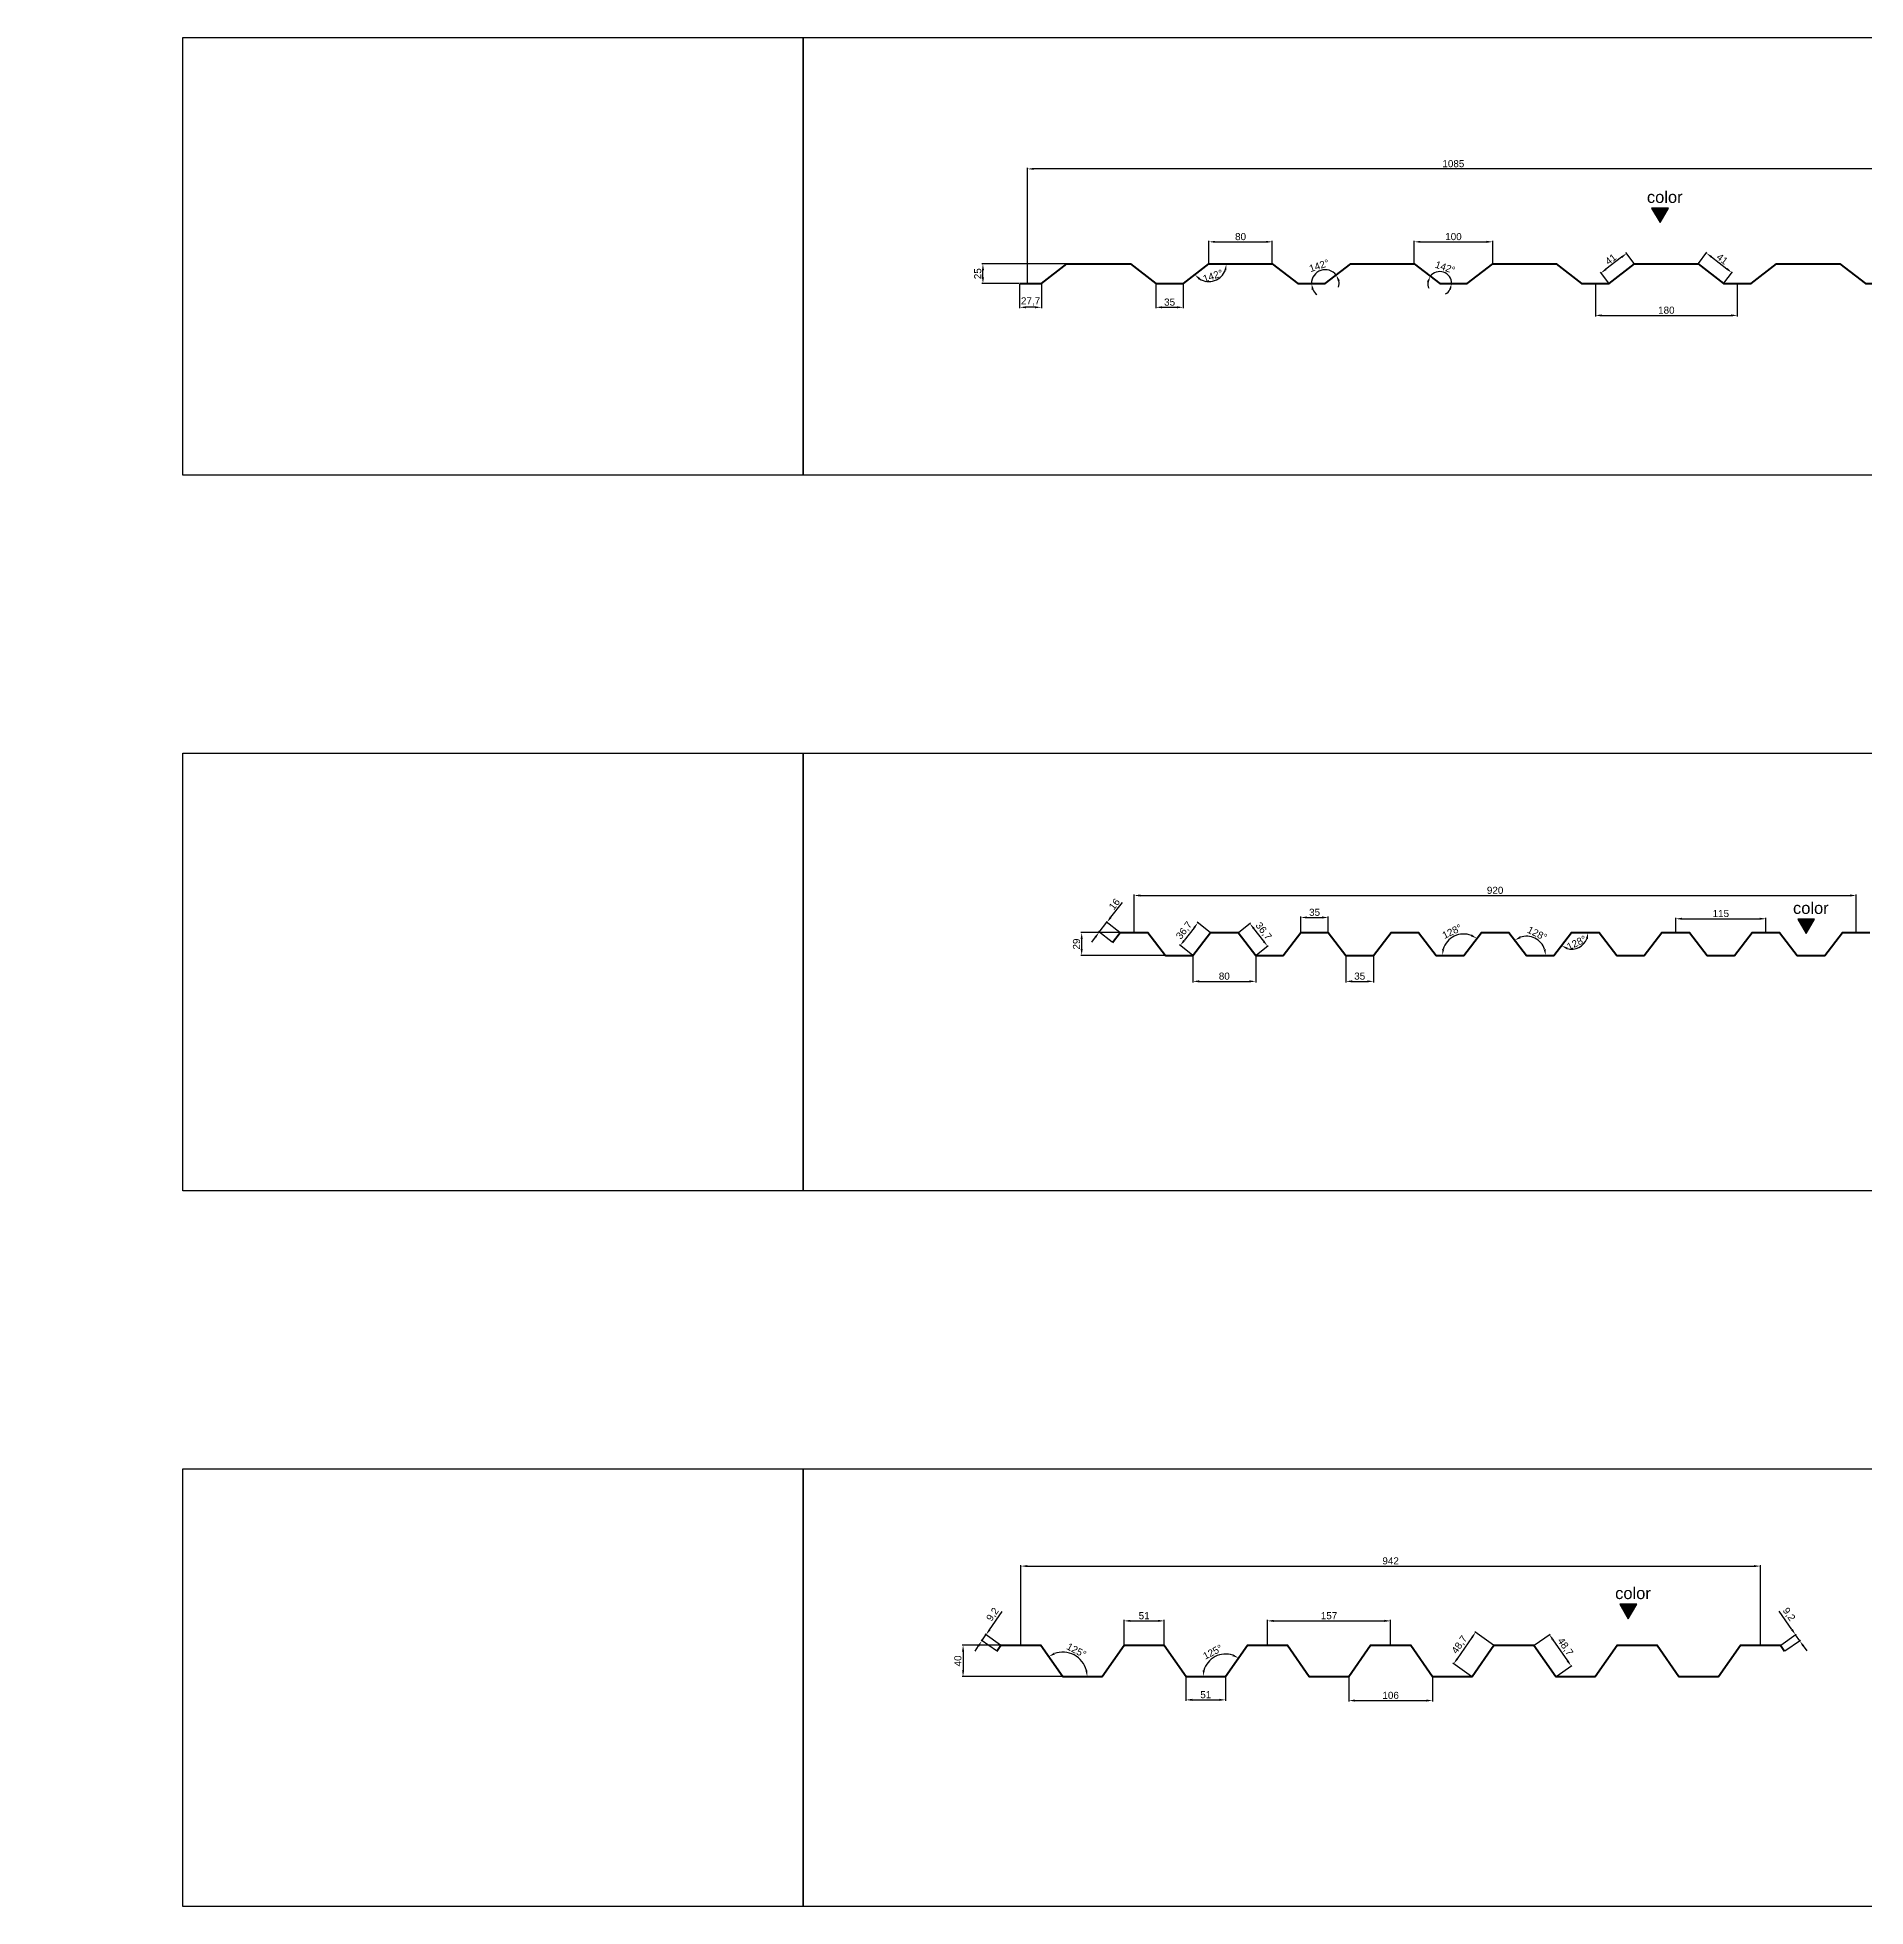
# Model space of a CAD drawing. Header units: millimetres. Extents: x 4334 to 41995838936, y 18500 to 30334.
# Drawn here: x 7944 to 10273, y 26107 to 28488 of the extents above; entities that cross this region are included whole.
import ezdxf

# ---------------------------------------------------------------- set-up
doc = ezdxf.new("R2010")
doc.units = ezdxf.units.MM
doc.layers.add('ANOTACIONES', color=7, linetype='Continuous', plot=False)
doc.layers.add('COTAS1', color=7, linetype='Continuous', lineweight=0)
doc.layers.add('FIBRA NEUTRA', color=1, linetype='Continuous', lineweight=40)
doc.layers.add('Default', color=7, linetype='Continuous')
doc.layers.add('RECUADROS', color=253, linetype='Continuous')
doc.styles.get("Standard").update_dxf_attribs({"font": 'arial.ttf'})
doc.dimstyles.new('ISO-25', dxfattribs={"dimtxt": 9, "dimasz": 8, "dimexe": 1.25, "dimexo": 0.625, "dimgap": 2, "dimtad": 1, "dimdec": 1, "dimtxsty": 'Standard', "dimcen": 2.5, "dimadec": 0, "dimazin": 0, "dimtfac": 1, "dimtdec": 1, "dimtmove": 0, "dimatfit": 3, "dimfxl": 1, "dimarcsym": 0})

# ---------------------------------------------------------------- blocks, each defined once
blk = doc.blocks.new('*D52')
at = {"layer": 'COTAS1', "color": 0, "lineweight": -2, "transparency": 16777216}
for p, q in [((9341.3, 27348.3), (9341.3, 27396.3)), ((9349.3, 27395), (10253.3, 27395)), ((10261.3, 27348.3), (10261.3, 27396.3))]:
    blk.add_line(p, q, dxfattribs=at)
at = {"layer": 'COTAS1', "color": 0, "transparency": 16777216}
for points in [[(9349.3, 27396.4), (9349.3, 27393.7), (9341.3, 27395)], [(10253.3, 27396.4), (10253.3, 27393.7), (10261.3, 27395)]]:
    blk.add_solid(points, dxfattribs=at)
at = {"layer": 'Defpoints', "color": 0, "transparency": 16777216}
for p in [(10261.3, 27395), (9341.3, 27347.7), (10261.3, 27347.7)]:
    blk.add_point(p, dxfattribs=at)
at = {"layer": 'COTAS1', "color": 0, "transparency": 16777216, "insert": (9801.3, 27401.6), "char_height": 9, "attachment_point": 5}
blk.add_mtext('920', dxfattribs=at)
blk = doc.blocks.new('*D53')
at = {"layer": 'COTAS1', "color": 0, "lineweight": -2, "transparency": 16777216}
for p, q in [((9553.8, 27348.3), (9553.8, 27368.3)), ((9561.8, 27367), (9580.8, 27367)), ((9588.8, 27348.3), (9588.8, 27368.3))]:
    blk.add_line(p, q, dxfattribs=at)
at = {"layer": 'COTAS1', "color": 0, "transparency": 16777216}
for points in [[(9561.8, 27368.4), (9561.8, 27365.7), (9553.8, 27367)], [(9580.8, 27368.4), (9580.8, 27365.7), (9588.8, 27367)]]:
    blk.add_solid(points, dxfattribs=at)
at = {"layer": 'Defpoints', "color": 0, "transparency": 16777216}
for p in [(9588.8, 27367), (9553.8, 27347.7), (9588.8, 27347.7)]:
    blk.add_point(p, dxfattribs=at)
at = {"layer": 'COTAS1', "color": 0, "transparency": 16777216, "insert": (9571.3, 27373.6), "char_height": 9, "attachment_point": 5}
blk.add_mtext('35', dxfattribs=at)
blk = doc.blocks.new('*D54')
at = {"layer": 'COTAS1', "color": 0, "lineweight": -2, "transparency": 16777216}
for p, q in [((9611.3, 27318.1), (9611.3, 27284.4)), ((9646.3, 27318.1), (9646.3, 27284.4)), ((9619.3, 27285.7), (9638.3, 27285.7))]:
    blk.add_line(p, q, dxfattribs=at)
at = {"layer": 'COTAS1', "color": 0, "transparency": 16777216}
for points in [[(9619.3, 27287), (9619.3, 27284.3), (9611.3, 27285.7)], [(9638.3, 27287), (9638.3, 27284.3), (9646.3, 27285.7)]]:
    blk.add_solid(points, dxfattribs=at)
at = {"layer": 'Defpoints', "color": 0, "transparency": 16777216}
for p in [(9611.3, 27318.7), (9646.3, 27318.7), (9646.3, 27285.7)]:
    blk.add_point(p, dxfattribs=at)
at = {"layer": 'COTAS1', "color": 0, "transparency": 16777216, "insert": (9628.8, 27292.3), "char_height": 9, "attachment_point": 5}
blk.add_mtext('35', dxfattribs=at)
blk = doc.blocks.new('*D55')
at = {"layer": 'COTAS1', "color": 0, "lineweight": -2, "transparency": 16777216}
for p, q in [((9323.1, 27347.7), (9273.4, 27347.7)), ((9274.6, 27326.7), (9274.6, 27339.7)), ((9380.6, 27318.7), (9273.4, 27318.7))]:
    blk.add_line(p, q, dxfattribs=at)
at = {"layer": 'COTAS1', "color": 0, "transparency": 16777216}
for points in [[(9273.3, 27339.7), (9275.9, 27339.7), (9274.6, 27347.7)], [(9273.3, 27326.7), (9275.9, 27326.7), (9274.6, 27318.7)]]:
    blk.add_solid(points, dxfattribs=at)
at = {"layer": 'Defpoints', "color": 0, "transparency": 16777216}
for p in [(9274.6, 27347.7), (9323.8, 27347.7), (9381.3, 27318.7)]:
    blk.add_point(p, dxfattribs=at)
at = {"layer": 'COTAS1', "color": 0, "transparency": 16777216, "insert": (9268, 27333.2), "char_height": 9, "attachment_point": 5, "rotation": 90}
blk.add_mtext('29', dxfattribs=at)
blk = doc.blocks.new('*D56')
at = {"layer": 'COTAS1', "color": 0, "lineweight": -2, "transparency": 16777216}
for p, q in [((9311.7, 27367.3), (9326.4, 27386.2)), ((9296.9, 27348.3), (9306.7, 27360.9)), ((9323.3, 27348.1), (9305.8, 27361.7)), ((9292, 27342), (9287.1, 27335.6)), ((9313.5, 27335.5), (9296, 27349.1))]:
    blk.add_line(p, q, dxfattribs=at)
at = {"layer": 'COTAS1', "color": 0, "transparency": 16777216}
for points in [[(9310.6, 27368.1), (9312.7, 27366.4), (9306.7, 27360.9)], [(9291, 27342.8), (9293.1, 27341.2), (9296.9, 27348.3)]]:
    blk.add_solid(points, dxfattribs=at)
at = {"layer": 'Defpoints', "color": 0, "transparency": 16777216}
for p in [(9306.7, 27360.9), (9314, 27335.1), (9323.8, 27347.7)]:
    blk.add_point(p, dxfattribs=at)
at = {"layer": 'COTAS1', "color": 0, "transparency": 16777216, "insert": (9316.3, 27384), "char_height": 9, "attachment_point": 5, "rotation": 52.1935}
blk.add_mtext('16', dxfattribs=at)
blk = doc.blocks.new('*D58')
at = {"layer": 'COTAS1', "color": 0, "lineweight": -2, "transparency": 16777216}
blk.add_arc((9761.3, 27318.7), 27.3, 69.0468, 163.1466, dxfattribs=at)
at = {"layer": 'COTAS1', "color": 0, "transparency": 16777216}
for points in [[(9771.7, 27345.4), (9770.4, 27343.1), (9778, 27340.3)], [(9736.5, 27326.4), (9733.8, 27326.8), (9734, 27318.7)]]:
    blk.add_solid(points, dxfattribs=at)
at = {"layer": 'Defpoints', "color": 0, "transparency": 16777216}
for p in [(9759, 27345.9), (9783.8, 27347.7), (9726.3, 27318.7), (9761.3, 27318.7), (9761.3, 27318.7)]:
    blk.add_point(p, dxfattribs=at)
at = {"layer": 'COTAS1', "color": 0, "transparency": 16777216, "insert": (9746.4, 27349.2), "char_height": 9, "attachment_point": 5, "rotation": 26.0967}
blk.add_mtext('128°', dxfattribs=at)
blk = doc.blocks.new('*D59')
at = {"layer": 'COTAS1', "color": 0, "lineweight": -2, "transparency": 16777216}
blk.add_arc((9841.3, 27318.7), 24.4, 18.8834, 108.9231, dxfattribs=at)
at = {"layer": 'COTAS1', "color": 0, "transparency": 16777216}
for points in [[(9834, 27340.6), (9832.7, 27343), (9826.3, 27338)], [(9865.7, 27326.8), (9863, 27326.4), (9865.7, 27318.7)]]:
    blk.add_solid(points, dxfattribs=at)
at = {"layer": 'Defpoints', "color": 0, "transparency": 16777216}
for p in [(9818.8, 27347.7), (9859.2, 27335.2), (9841.3, 27318.7), (9841.3, 27318.7), (9876.3, 27318.7)]:
    blk.add_point(p, dxfattribs=at)
at = {"layer": 'COTAS1', "color": 0, "transparency": 16777216, "insert": (9854.9, 27346.5), "char_height": 9, "attachment_point": 5, "rotation": 333.9033}
blk.add_mtext('128°', dxfattribs=at)
blk = doc.blocks.new('*D60')
at = {"layer": 'COTAS1', "color": 0, "lineweight": -2, "transparency": 16777216}
blk.add_arc((9898.8, 27347.7), 21, 254.1993, 337.9942, dxfattribs=at)
at = {"layer": 'COTAS1', "color": 0, "transparency": 16777216}
for points in [[(9916.9, 27340.1), (9919.5, 27339.6), (9919.7, 27347.7)], [(9892.5, 27326.4), (9893.7, 27328.7), (9885.9, 27331.2)]]:
    blk.add_solid(points, dxfattribs=at)
at = {"layer": 'Defpoints', "color": 0, "transparency": 16777216}
for p in [(9898.8, 27347.7), (9898.8, 27347.7), (9933.8, 27347.7), (9876.3, 27318.7), (9900.5, 27326.8)]:
    blk.add_point(p, dxfattribs=at)
at = {"layer": 'COTAS1', "color": 0, "transparency": 16777216, "insert": (9905.1, 27334.8), "char_height": 9, "attachment_point": 5, "rotation": 26.0967}
blk.add_mtext('128°', dxfattribs=at)
blk = doc.blocks.new('*D61')
at = {"layer": 'COTAS1', "color": 0, "lineweight": -2, "transparency": 16777216}
for p, q in [((9416.3, 27318.1), (9416.3, 27284.4)), ((9496.3, 27318.1), (9496.3, 27284.4)), ((9424.3, 27285.7), (9488.3, 27285.7))]:
    blk.add_line(p, q, dxfattribs=at)
at = {"layer": 'COTAS1', "color": 0, "transparency": 16777216}
for points in [[(9424.3, 27287), (9424.3, 27284.3), (9416.3, 27285.7)], [(9488.3, 27287), (9488.3, 27284.3), (9496.3, 27285.7)]]:
    blk.add_solid(points, dxfattribs=at)
at = {"layer": 'Defpoints', "color": 0, "transparency": 16777216}
for p in [(9416.3, 27318.7), (9496.3, 27318.7), (9496.3, 27285.7)]:
    blk.add_point(p, dxfattribs=at)
at = {"layer": 'COTAS1', "color": 0, "transparency": 16777216, "insert": (9456.3, 27292.3), "char_height": 9, "attachment_point": 5}
blk.add_mtext('80', dxfattribs=at)
blk = doc.blocks.new('*D62')
at = {"layer": 'COTAS1', "color": 0, "lineweight": -2, "transparency": 16777216}
for p, q in [((10031.3, 27348.3), (10031.3, 27366.7)), ((10039.3, 27365.4), (10138.3, 27365.4)), ((10146.3, 27348.3), (10146.3, 27366.7))]:
    blk.add_line(p, q, dxfattribs=at)
at = {"layer": 'COTAS1', "color": 0, "transparency": 16777216}
for points in [[(10039.3, 27366.7), (10039.3, 27364.1), (10031.3, 27365.4)], [(10138.3, 27366.7), (10138.3, 27364.1), (10146.3, 27365.4)]]:
    blk.add_solid(points, dxfattribs=at)
at = {"layer": 'Defpoints', "color": 0, "transparency": 16777216}
for p in [(10146.3, 27365.4), (10031.3, 27347.7), (10146.3, 27347.7)]:
    blk.add_point(p, dxfattribs=at)
at = {"layer": 'COTAS1', "color": 0, "transparency": 16777216, "insert": (10088.8, 27372), "char_height": 9, "attachment_point": 5}
blk.add_mtext('115', dxfattribs=at)
blk = doc.blocks.new('*D63')
at = {"layer": 'COTAS1', "color": 0, "lineweight": -2, "transparency": 16777216}
for p, q in [((9438.3, 27348.1), (9421.6, 27361)), ((9417.7, 27353.9), (9405, 27337.6)), ((9415.8, 27319.1), (9399.1, 27332))]:
    blk.add_line(p, q, dxfattribs=at)
at = {"layer": 'COTAS1', "color": 0, "transparency": 16777216}
for points in [[(9416.7, 27354.7), (9418.8, 27353.1), (9422.6, 27360.2)], [(9404, 27338.4), (9406.1, 27336.7), (9400.1, 27331.2)]]:
    blk.add_solid(points, dxfattribs=at)
at = {"layer": 'Defpoints', "color": 0, "transparency": 16777216}
for p in [(9438.8, 27347.7), (9400.1, 27331.2), (9416.3, 27318.7)]:
    blk.add_point(p, dxfattribs=at)
at = {"layer": 'COTAS1', "color": 0, "transparency": 16777216, "insert": (9405.5, 27350.3), "char_height": 9, "attachment_point": 5, "rotation": 52.1935}
blk.add_mtext('36,7', dxfattribs=at)
blk = doc.blocks.new('*D64')
at = {"layer": 'COTAS1', "color": 0, "lineweight": -2, "transparency": 16777216}
for p, q in [((9474.3, 27348.1), (9489.8, 27360.2)), ((9493.7, 27353.1), (9506.4, 27336.7)), ((9496.8, 27319.1), (9512.3, 27331.2))]:
    blk.add_line(p, q, dxfattribs=at)
at = {"layer": 'COTAS1', "color": 0, "transparency": 16777216}
for points in [[(9494.8, 27353.9), (9492.7, 27352.3), (9488.8, 27359.4)], [(9507.5, 27337.5), (9505.4, 27335.9), (9511.3, 27330.4)]]:
    blk.add_solid(points, dxfattribs=at)
at = {"layer": 'Defpoints', "color": 0, "transparency": 16777216}
for p in [(9473.8, 27347.7), (9496.3, 27318.7), (9511.3, 27330.4)]:
    blk.add_point(p, dxfattribs=at)
at = {"layer": 'COTAS1', "color": 0, "transparency": 16777216, "insert": (9505.9, 27349.4), "char_height": 9, "attachment_point": 5, "rotation": 307.8065}
blk.add_mtext('36,7', dxfattribs=at)
blk = doc.blocks.new('*D211')
at = {"layer": 'COTAS1', "color": 0, "lineweight": -2, "transparency": 16777216}
for p, q in [((9328.7, 26440.6), (9328.7, 26472.3)), ((9336.7, 26471), (9371.7, 26471)), ((9379.7, 26440.6), (9379.7, 26472.3))]:
    blk.add_line(p, q, dxfattribs=at)
at = {"layer": 'COTAS1', "color": 0, "transparency": 16777216}
for points in [[(9336.7, 26472.4), (9336.7, 26469.7), (9328.7, 26471)], [(9371.7, 26472.4), (9371.7, 26469.7), (9379.7, 26471)]]:
    blk.add_solid(points, dxfattribs=at)
at = {"layer": 'Defpoints', "color": 0, "transparency": 16777216}
for p in [(9379.7, 26471), (9328.7, 26440), (9379.7, 26440)]:
    blk.add_point(p, dxfattribs=at)
at = {"layer": 'COTAS1', "color": 0, "transparency": 16777216, "insert": (9354.2, 26477.6), "char_height": 9, "attachment_point": 5}
blk.add_mtext('51', dxfattribs=at)
blk = doc.blocks.new('*D212')
at = {"layer": 'COTAS1', "color": 0, "lineweight": -2, "transparency": 16777216}
for p, q in [((9407.5, 26399.4), (9407.5, 26369.2)), ((9457.9, 26399.4), (9457.9, 26369.2)), ((9415.5, 26370.4), (9449.9, 26370.4))]:
    blk.add_line(p, q, dxfattribs=at)
at = {"layer": 'COTAS1', "color": 0, "transparency": 16777216}
for points in [[(9415.5, 26371.8), (9415.5, 26369.1), (9407.5, 26370.4)], [(9449.9, 26371.8), (9449.9, 26369.1), (9457.9, 26370.4)]]:
    blk.add_solid(points, dxfattribs=at)
at = {"layer": 'Defpoints', "color": 0, "transparency": 16777216}
for p in [(9407.5, 26400), (9457.9, 26400), (9457.9, 26370.4)]:
    blk.add_point(p, dxfattribs=at)
at = {"layer": 'COTAS1', "color": 0, "transparency": 16777216, "insert": (9432.7, 26377), "char_height": 9, "attachment_point": 5}
blk.add_mtext('51', dxfattribs=at)
blk = doc.blocks.new('*D213')
at = {"layer": 'COTAS1', "color": 0, "lineweight": -2, "transparency": 16777216}
for p, q in [((9171.1, 26440), (9122.3, 26440)), ((9123.5, 26432), (9123.5, 26408)), ((9249.9, 26400), (9122.3, 26400))]:
    blk.add_line(p, q, dxfattribs=at)
at = {"layer": 'COTAS1', "color": 0, "transparency": 16777216}
for points in [[(9122.2, 26432), (9124.9, 26432), (9123.5, 26440)], [(9122.2, 26408), (9124.9, 26408), (9123.5, 26400)]]:
    blk.add_solid(points, dxfattribs=at)
at = {"layer": 'Defpoints', "color": 0, "transparency": 16777216}
for p in [(9171.7, 26440), (9123.5, 26400), (9250.5, 26400)]:
    blk.add_point(p, dxfattribs=at)
at = {"layer": 'COTAS1', "color": 0, "transparency": 16777216, "insert": (9116.9, 26420), "char_height": 9, "attachment_point": 5, "rotation": 90}
blk.add_mtext('40', dxfattribs=at)
blk = doc.blocks.new('*D214')
at = {"layer": 'COTAS1', "color": 0, "lineweight": -2, "transparency": 16777216}
for p, q in [((9197.2, 26440.6), (9197.2, 26542)), ((9205.2, 26540.8), (10131.2, 26540.8)), ((10139.2, 26440.6), (10139.2, 26542))]:
    blk.add_line(p, q, dxfattribs=at)
at = {"layer": 'COTAS1', "color": 0, "transparency": 16777216}
for points in [[(9205.2, 26542.1), (9205.2, 26539.5), (9197.2, 26540.8)], [(10131.2, 26542.1), (10131.2, 26539.5), (10139.2, 26540.8)]]:
    blk.add_solid(points, dxfattribs=at)
at = {"layer": 'Defpoints', "color": 0, "transparency": 16777216}
for p in [(10139.2, 26540.8), (9197.2, 26440), (10139.2, 26440)]:
    blk.add_point(p, dxfattribs=at)
at = {"layer": 'COTAS1', "color": 0, "transparency": 16777216, "insert": (9668.2, 26547.4), "char_height": 9, "attachment_point": 5}
blk.add_mtext('942', dxfattribs=at)
blk = doc.blocks.new('*D215')
at = {"layer": 'COTAS1', "color": 0, "lineweight": -2, "transparency": 16777216}
for p, q in [((9157.3, 26459.8), (9173.4, 26483)), ((9171.2, 26440.3), (9151.7, 26453.9)), ((9142.9, 26439.1), (9138.3, 26432.5)), ((9165.9, 26432.8), (9146.4, 26446.3)), ((9147.5, 26445.6), (9152.7, 26453.2))]:
    blk.add_line(p, q, dxfattribs=at)
at = {"layer": 'COTAS1', "color": 0, "transparency": 16777216}
for points in [[(9156.2, 26460.5), (9158.4, 26459), (9152.7, 26453.2)], [(9141.8, 26439.8), (9144, 26438.3), (9147.5, 26445.6)]]:
    blk.add_solid(points, dxfattribs=at)
at = {"layer": 'Defpoints', "color": 0, "transparency": 16777216}
for p in [(9152.7, 26453.2), (9166.5, 26432.4), (9171.7, 26440)]:
    blk.add_point(p, dxfattribs=at)
at = {"layer": 'COTAS1', "color": 0, "transparency": 16777216, "insert": (9161.6, 26478.9), "char_height": 9, "attachment_point": 5, "rotation": 55.19}
blk.add_mtext('9,2', dxfattribs=at)
blk = doc.blocks.new('*D216')
at = {"layer": 'COTAS1', "color": 0, "lineweight": -2, "transparency": 16777216}
for p, q in [((10179.4, 26460), (10163.3, 26483.2)), ((10165.2, 26440.3), (10185, 26454.1)), ((10170.5, 26432.8), (10190.3, 26446.5)), ((10189.3, 26445.8), (10184, 26453.4)), ((10193.8, 26439.3), (10198.4, 26432.7))]:
    blk.add_line(p, q, dxfattribs=at)
at = {"layer": 'COTAS1', "color": 0, "transparency": 16777216}
for points in [[(10180.5, 26460.7), (10178.4, 26459.2), (10184, 26453.4)], [(10194.9, 26440), (10192.7, 26438.5), (10189.3, 26445.8)]]:
    blk.add_solid(points, dxfattribs=at)
at = {"layer": 'Defpoints', "color": 0, "transparency": 16777216}
for p in [(10164.7, 26440), (10170, 26432.4), (10184, 26453.4)]:
    blk.add_point(p, dxfattribs=at)
at = {"layer": 'COTAS1', "color": 0, "transparency": 16777216, "insert": (10175.2, 26479.1), "char_height": 9, "attachment_point": 5, "rotation": 304.81}
blk.add_mtext('9,2', dxfattribs=at)
blk = doc.blocks.new('*D217')
at = {"layer": 'COTAS1', "color": 0, "lineweight": -2, "transparency": 16777216}
for p, q in [((9799.2, 26440.3), (9775.3, 26457)), ((9771.7, 26449.7), (9753, 26422.8)), ((9771.4, 26400.3), (9747.4, 26417))]:
    blk.add_line(p, q, dxfattribs=at)
at = {"layer": 'COTAS1', "color": 0, "transparency": 16777216}
for points in [[(9770.6, 26450.5), (9772.8, 26448.9), (9776.3, 26456.3)], [(9751.9, 26423.6), (9754.1, 26422.1), (9748.5, 26416.3)]]:
    blk.add_solid(points, dxfattribs=at)
at = {"layer": 'Defpoints', "color": 0, "transparency": 16777216}
for p in [(9799.7, 26440), (9748.5, 26416.3), (9771.9, 26400)]:
    blk.add_point(p, dxfattribs=at)
at = {"layer": 'COTAS1', "color": 0, "transparency": 16777216, "insert": (9756.3, 26440.5), "char_height": 9, "attachment_point": 5, "rotation": 55.19}
blk.add_mtext('48,7', dxfattribs=at)
blk = doc.blocks.new('*D218')
at = {"layer": 'COTAS1', "color": 0, "lineweight": -2, "transparency": 16777216}
for p, q in [((9851.2, 26440.3), (9871.3, 26454.3)), ((9874.9, 26447), (9893.6, 26420.2)), ((9879, 26400.3), (9899.2, 26414.3))]:
    blk.add_line(p, q, dxfattribs=at)
at = {"layer": 'COTAS1', "color": 0, "transparency": 16777216}
for points in [[(9876, 26447.8), (9873.8, 26446.3), (9870.3, 26453.6)], [(9894.7, 26420.9), (9892.5, 26419.4), (9898.1, 26413.6)]]:
    blk.add_solid(points, dxfattribs=at)
at = {"layer": 'Defpoints', "color": 0, "transparency": 16777216}
for p in [(9850.7, 26440), (9898.1, 26413.6), (9878.5, 26400)]:
    blk.add_point(p, dxfattribs=at)
at = {"layer": 'COTAS1', "color": 0, "transparency": 16777216, "insert": (9890.3, 26437.8), "char_height": 9, "attachment_point": 5, "rotation": 304.81}
blk.add_mtext('48,7', dxfattribs=at)
blk = doc.blocks.new('*D219')
at = {"layer": 'COTAS1', "color": 0, "lineweight": -2, "transparency": 16777216}
for p, q in [((9511.2, 26440.6), (9511.2, 26472.3)), ((9519.2, 26471), (9660.2, 26471)), ((9668.2, 26440.6), (9668.2, 26472.3))]:
    blk.add_line(p, q, dxfattribs=at)
at = {"layer": 'COTAS1', "color": 0, "transparency": 16777216}
for points in [[(9519.2, 26472.4), (9519.2, 26469.7), (9511.2, 26471)], [(9660.2, 26472.4), (9660.2, 26469.7), (9668.2, 26471)]]:
    blk.add_solid(points, dxfattribs=at)
at = {"layer": 'Defpoints', "color": 0, "transparency": 16777216}
for p in [(9668.2, 26471), (9511.2, 26440), (9668.2, 26440)]:
    blk.add_point(p, dxfattribs=at)
at = {"layer": 'COTAS1', "color": 0, "transparency": 16777216, "insert": (9589.7, 26477.6), "char_height": 9, "attachment_point": 5}
blk.add_mtext('157', dxfattribs=at)
blk = doc.blocks.new('*D220')
at = {"layer": 'COTAS1', "color": 0, "lineweight": -2, "transparency": 16777216}
for p, q in [((9614.9, 26399.4), (9614.9, 26368.3)), ((9721.5, 26399.4), (9721.5, 26368.3)), ((9622.9, 26369.5), (9713.5, 26369.5))]:
    blk.add_line(p, q, dxfattribs=at)
at = {"layer": 'COTAS1', "color": 0, "transparency": 16777216}
for points in [[(9622.9, 26370.9), (9622.9, 26368.2), (9614.9, 26369.5)], [(9713.5, 26370.9), (9713.5, 26368.2), (9721.5, 26369.5)]]:
    blk.add_solid(points, dxfattribs=at)
at = {"layer": 'Defpoints', "color": 0, "transparency": 16777216}
for p in [(9614.9, 26400), (9721.5, 26400), (9721.5, 26369.5)]:
    blk.add_point(p, dxfattribs=at)
at = {"layer": 'COTAS1', "color": 0, "transparency": 16777216, "insert": (9668.2, 26376.1), "char_height": 9, "attachment_point": 5}
blk.add_mtext('106', dxfattribs=at)
blk = doc.blocks.new('*D221')
at = {"layer": 'COTAS1', "color": 0, "lineweight": -2, "transparency": 16777216}
blk.add_line((9276.3, 26400), (9282.9, 26400), dxfattribs=at)
blk.add_arc((9250.5, 26400), 31.2, 14.7486, 110.0614, dxfattribs=at)
at = {"layer": 'COTAS1', "color": 0, "transparency": 16777216}
for points in [[(9240.5, 26428.1), (9239.2, 26430.4), (9232.7, 26425.6)], [(9282, 26408.1), (9279.3, 26407.7), (9281.7, 26400)]]:
    blk.add_solid(points, dxfattribs=at)
at = {"layer": 'Defpoints', "color": 0, "transparency": 16777216}
for p in [(9222.7, 26440), (9273.8, 26420.7), (9250.5, 26400), (9250.5, 26400), (9275.7, 26400)]:
    blk.add_point(p, dxfattribs=at)
at = {"layer": 'COTAS1', "color": 0, "transparency": 16777216, "insert": (9268, 26433.4), "char_height": 9, "attachment_point": 5, "rotation": 332.405}
blk.add_mtext('125°', dxfattribs=at)
blk = doc.blocks.new('*D222')
at = {"layer": 'COTAS1', "color": 0, "lineweight": -2, "transparency": 16777216}
blk.add_line((9432.1, 26400), (9427.8, 26400), dxfattribs=at)
blk.add_arc((9457.9, 26400), 28.8, 71.1359, 164.0541, dxfattribs=at)
at = {"layer": 'COTAS1', "color": 0, "transparency": 16777216}
for points in [[(9431.5, 26407.7), (9428.9, 26408.1), (9429.1, 26400)], [(9467.8, 26428.5), (9466.6, 26426.1), (9474.4, 26423.7)]]:
    blk.add_solid(points, dxfattribs=at)
at = {"layer": 'Defpoints', "color": 0, "transparency": 16777216}
for p in [(9485.7, 26440), (9454.5, 26428.6), (9432.7, 26400), (9457.9, 26400), (9457.9, 26400)]:
    blk.add_point(p, dxfattribs=at)
at = {"layer": 'COTAS1', "color": 0, "transparency": 16777216, "insert": (9441.5, 26431.4), "char_height": 9, "attachment_point": 5, "rotation": 27.595}
blk.add_mtext('125°', dxfattribs=at)
blk = doc.blocks.new('Color superior')
at = {"layer": 'ANOTACIONES'}
h = blk.add_hatch(color=256, dxfattribs=at)
h.dxf.hatch_style = 1
h.paths.add_polyline_path([(10.7, 18.6), (-10.7, 18.6), (0, 0)])
blk.add_lwpolyline([(0, 0), (10.7, 18.6), (-10.7, 18.6)], close=True, dxfattribs=at)
at = {"layer": 'ANOTACIONES', "insert": (-16.7, 40.1), "char_height": 15, "attachment_point": 1}
blk.add_mtext_dynamic_manual_height_columns('color', width=249.804, gutter_width=75, heights=[0], dxfattribs=at)
blk = doc.blocks.new('*D759')
at = {"layer": 'COTAS1', "color": 0, "lineweight": -2, "transparency": 16777216}
for p, q in [((9436.6, 28200.2), (9436.6, 28229)), ((9444.6, 28227.7), (9509.4, 28227.7)), ((9517.4, 28200.2), (9517.4, 28229))]:
    blk.add_line(p, q, dxfattribs=at)
at = {"layer": 'COTAS1', "color": 0, "transparency": 16777216}
for points in [[(9444.6, 28229), (9444.6, 28226.4), (9436.6, 28227.7)], [(9509.4, 28229), (9509.4, 28226.4), (9517.4, 28227.7)]]:
    blk.add_solid(points, dxfattribs=at)
at = {"layer": 'Defpoints', "color": 0, "transparency": 16777216}
for p in [(9517.4, 28227.7), (9436.6, 28199.6), (9517.4, 28199.6)]:
    blk.add_point(p, dxfattribs=at)
at = {"layer": 'COTAS1', "color": 0, "transparency": 16777216, "insert": (9477, 28234.3), "char_height": 9, "attachment_point": 5}
blk.add_mtext('80', dxfattribs=at)
blk = doc.blocks.new('*D760')
at = {"layer": 'COTAS1', "color": 0, "lineweight": -2, "transparency": 16777216}
for p, q in [((9698.2, 28200.2), (9698.2, 28229)), ((9706.2, 28227.7), (9790.2, 28227.7)), ((9798.2, 28200.2), (9798.2, 28229))]:
    blk.add_line(p, q, dxfattribs=at)
at = {"layer": 'COTAS1', "color": 0, "transparency": 16777216}
for points in [[(9706.2, 28229), (9706.2, 28226.4), (9698.2, 28227.7)], [(9790.2, 28229), (9790.2, 28226.4), (9798.2, 28227.7)]]:
    blk.add_solid(points, dxfattribs=at)
at = {"layer": 'Defpoints', "color": 0, "transparency": 16777216}
for p in [(9798.2, 28227.7), (9698.2, 28199.6), (9798.2, 28199.6)]:
    blk.add_point(p, dxfattribs=at)
at = {"layer": 'COTAS1', "color": 0, "transparency": 16777216, "insert": (9748.2, 28234.3), "char_height": 9, "attachment_point": 5}
blk.add_mtext('100', dxfattribs=at)
blk = doc.blocks.new('*D761')
at = {"layer": 'COTAS1', "color": 0, "lineweight": -2, "transparency": 16777216}
for p, q in [((9205.6, 28175.2), (9205.6, 28321.9)), ((10282.6, 28320.6), (9213.6, 28320.6)), ((10290.6, 28175.2), (10290.6, 28321.9))]:
    blk.add_line(p, q, dxfattribs=at)
at = {"layer": 'COTAS1', "color": 0, "transparency": 16777216}
for points in [[(9213.6, 28321.9), (9213.6, 28319.3), (9205.6, 28320.6)], [(10282.6, 28321.9), (10282.6, 28319.3), (10290.6, 28320.6)]]:
    blk.add_solid(points, dxfattribs=at)
at = {"layer": 'Defpoints', "color": 0, "transparency": 16777216}
for p in [(9205.6, 28320.6), (9205.6, 28174.6), (10290.6, 28174.6)]:
    blk.add_point(p, dxfattribs=at)
at = {"layer": 'COTAS1', "color": 0, "transparency": 16777216, "insert": (9748.1, 28327.2), "char_height": 9, "attachment_point": 5}
blk.add_mtext('1085', dxfattribs=at)
blk = doc.blocks.new('*D762')
at = {"layer": 'COTAS1', "color": 0, "lineweight": -2, "transparency": 16777216}
for p, q in [((9929, 28173.9), (9929, 28132.7)), ((10109.8, 28173.9), (10109.8, 28132.7)), ((9937, 28134), (10101.8, 28134))]:
    blk.add_line(p, q, dxfattribs=at)
at = {"layer": 'COTAS1', "color": 0, "transparency": 16777216}
for points in [[(9937, 28135.3), (9937, 28132.6), (9929, 28134)], [(10101.8, 28135.3), (10101.8, 28132.6), (10109.8, 28134)]]:
    blk.add_solid(points, dxfattribs=at)
at = {"layer": 'Defpoints', "color": 0, "transparency": 16777216}
for p in [(9929, 28174.6), (10109.8, 28174.6), (10109.8, 28134)]:
    blk.add_point(p, dxfattribs=at)
at = {"layer": 'COTAS1', "color": 0, "transparency": 16777216, "insert": (10019.4, 28140.6), "char_height": 9, "attachment_point": 5}
blk.add_mtext('180', dxfattribs=at)
blk = doc.blocks.new('*D763')
at = {"layer": 'COTAS1', "color": 0, "lineweight": -2, "transparency": 16777216}
for p, q in [((9255.2, 28199.6), (9147.6, 28199.6)), ((9195, 28174.6), (9147.6, 28174.6)), ((9148.8, 28182.6), (9148.8, 28191.6))]:
    blk.add_line(p, q, dxfattribs=at)
at = {"layer": 'COTAS1', "color": 0, "transparency": 16777216}
for points in [[(9147.5, 28191.6), (9150.2, 28191.6), (9148.8, 28199.6)], [(9147.5, 28182.6), (9150.2, 28182.6), (9148.8, 28174.6)]]:
    blk.add_solid(points, dxfattribs=at)
at = {"layer": 'Defpoints', "color": 0, "transparency": 16777216}
for p in [(9148.8, 28199.6), (9255.8, 28199.6), (9195.6, 28174.6)]:
    blk.add_point(p, dxfattribs=at)
at = {"layer": 'COTAS1', "color": 0, "transparency": 16777216, "insert": (9142.2, 28187.1), "char_height": 9, "attachment_point": 5, "rotation": 90}
blk.add_mtext('25', dxfattribs=at)
blk = doc.blocks.new('*D765')
at = {"layer": 'COTAS1', "color": 0, "lineweight": -2, "transparency": 16777216}
for p, q in [((9369.1, 28173.9), (9369.1, 28143.1)), ((9404.1, 28173.9), (9404.1, 28143.1)), ((9377.1, 28144.3), (9396.1, 28144.3))]:
    blk.add_line(p, q, dxfattribs=at)
at = {"layer": 'COTAS1', "color": 0, "transparency": 16777216}
for points in [[(9377.1, 28145.6), (9377.1, 28143), (9369.1, 28144.3)], [(9396.1, 28145.6), (9396.1, 28143), (9404.1, 28144.3)]]:
    blk.add_solid(points, dxfattribs=at)
at = {"layer": 'Defpoints', "color": 0, "transparency": 16777216}
for p in [(9369.1, 28174.6), (9404.1, 28174.6), (9404.1, 28144.3)]:
    blk.add_point(p, dxfattribs=at)
at = {"layer": 'COTAS1', "color": 0, "transparency": 16777216, "insert": (9386.6, 28150.9), "char_height": 9, "attachment_point": 5}
blk.add_mtext('35', dxfattribs=at)
blk = doc.blocks.new('*D766')
at = {"layer": 'COTAS1', "color": 0, "lineweight": -2, "transparency": 16777216}
for p, q in [((9195.6, 28173.9), (9195.6, 28143.1)), ((9223.3, 28173.9), (9223.3, 28143.1)), ((9215.3, 28144.3), (9203.6, 28144.3))]:
    blk.add_line(p, q, dxfattribs=at)
at = {"layer": 'COTAS1', "color": 0, "transparency": 16777216}
for points in [[(9203.6, 28145.6), (9203.6, 28143), (9195.6, 28144.3)], [(9215.3, 28145.6), (9215.3, 28143), (9223.3, 28144.3)]]:
    blk.add_solid(points, dxfattribs=at)
at = {"layer": 'Defpoints', "color": 0, "transparency": 16777216}
for p in [(9195.6, 28174.6), (9223.3, 28174.6), (9195.6, 28144.3)]:
    blk.add_point(p, dxfattribs=at)
at = {"layer": 'COTAS1', "color": 0, "transparency": 16777216, "insert": (9209.5, 28151.7), "char_height": 9, "attachment_point": 5}
blk.add_mtext('27,7', dxfattribs=at)
blk = doc.blocks.new('*D767')
at = {"layer": 'COTAS1', "color": 0, "lineweight": -2, "transparency": 16777216}
for start, end in [(37.5686, 180), (345.1493, 11.3589), (206.2096, 232.4193)]:
    blk.add_arc((9584.9, 28174.6), 17.6, start, end, dxfattribs=at)
at = {"layer": 'COTAS1', "color": 0, "transparency": 16777216}
for points in [[(9567.8, 28166.5), (9570.4, 28167.1), (9567.3, 28174.6)], [(9601, 28177.5), (9603.4, 28178.6), (9598.9, 28185.3)]]:
    blk.add_solid(points, dxfattribs=at)
at = {"layer": 'Defpoints', "color": 0, "transparency": 16777216}
for p in [(9586.4, 28192.1), (9617.4, 28199.6), (9549.9, 28174.6), (9584.9, 28174.6), (9584.9, 28174.6)]:
    blk.add_point(p, dxfattribs=at)
at = {"layer": 'COTAS1', "color": 0, "transparency": 16777216, "insert": (9577.1, 28197.4), "char_height": 9, "attachment_point": 5, "rotation": 18.7843}
blk.add_mtext('142°', dxfattribs=at)
blk = doc.blocks.new('*D768')
at = {"layer": 'COTAS1', "color": 0, "lineweight": -2, "transparency": 16777216}
for start, end in [(172.897, 203.3627), (0, 142.4314), (299.0687, 329.5344)]:
    blk.add_arc((9730.7, 28174.6), 15.2, start, end, dxfattribs=at)
at = {"layer": 'COTAS1', "color": 0, "transparency": 16777216}
for points in [[(9714.4, 28177), (9716.8, 28175.9), (9718.7, 28183.9)], [(9742.6, 28167.2), (9745.1, 28166.5), (9745.9, 28174.6)]]:
    blk.add_solid(points, dxfattribs=at)
at = {"layer": 'Defpoints', "color": 0, "transparency": 16777216}
for p in [(9698.2, 28199.6), (9730.7, 28174.6), (9730.7, 28174.6), (9741, 28185.8), (9765.7, 28174.6)]:
    blk.add_point(p, dxfattribs=at)
at = {"layer": 'COTAS1', "color": 0, "transparency": 16777216, "insert": (9737.7, 28195.2), "char_height": 9, "attachment_point": 5, "rotation": 341.2157}
blk.add_mtext('142°', dxfattribs=at)
blk = doc.blocks.new('*D769')
at = {"layer": 'COTAS1', "color": 0, "lineweight": -2, "transparency": 16777216}
blk.add_arc((9436.6, 28199.6), 22.5, 238.0295, 339.5391, dxfattribs=at)
at = {"layer": 'COTAS1', "color": 0, "transparency": 16777216}
for points in [[(9456.4, 28191.9), (9459, 28191.5), (9459.1, 28199.6)], [(9423.8, 28179.5), (9425.6, 28181.5), (9418.8, 28185.8)]]:
    blk.add_solid(points, dxfattribs=at)
at = {"layer": 'Defpoints', "color": 0, "transparency": 16777216}
for p in [(9436.6, 28199.6), (9436.6, 28199.6), (9517.4, 28199.6), (9404.1, 28174.6), (9434.7, 28177.1)]:
    blk.add_point(p, dxfattribs=at)
at = {"layer": 'COTAS1', "color": 0, "transparency": 16777216, "insert": (9441.8, 28184.4), "char_height": 9, "attachment_point": 5, "rotation": 18.7843}
blk.add_mtext('142°', dxfattribs=at)
blk = doc.blocks.new('*D770')
at = {"layer": 'COTAS1', "color": 0, "lineweight": -2, "transparency": 16777216}
for p, q in [((9962.4, 28208.1), (9942.5, 28192.9)), ((9978.6, 28200.1), (9967.9, 28214)), ((9946.1, 28175.1), (9935.4, 28189))]:
    blk.add_line(p, q, dxfattribs=at)
at = {"layer": 'COTAS1', "color": 0, "transparency": 16777216}
for points in [[(9941.7, 28193.9), (9943.4, 28191.8), (9936.2, 28188)], [(9961.6, 28209.2), (9963.2, 28207), (9968.7, 28213)]]:
    blk.add_solid(points, dxfattribs=at)
at = {"layer": 'Defpoints', "color": 0, "transparency": 16777216}
for p in [(9979, 28199.6), (9936.2, 28188), (9946.5, 28174.6)]:
    blk.add_point(p, dxfattribs=at)
at = {"layer": 'COTAS1', "color": 0, "transparency": 16777216, "insert": (9948.5, 28205.6), "char_height": 9, "attachment_point": 5, "rotation": 37.5686}
blk.add_mtext('41', dxfattribs=at)
blk = doc.blocks.new('*D771')
at = {"layer": 'COTAS1', "color": 0, "lineweight": -2, "transparency": 16777216}
for p, q in [((10060.2, 28200.1), (10071.2, 28214.4)), ((10076.8, 28208.5), (10096.6, 28193.3)), ((10092.7, 28175.1), (10103.7, 28189.4))]:
    blk.add_line(p, q, dxfattribs=at)
at = {"layer": 'COTAS1', "color": 0, "transparency": 16777216}
for points in [[(10077.6, 28209.6), (10076, 28207.4), (10070.4, 28213.4)], [(10097.4, 28194.3), (10095.8, 28192.2), (10102.9, 28188.4)]]:
    blk.add_solid(points, dxfattribs=at)
at = {"layer": 'Defpoints', "color": 0, "transparency": 16777216}
for p in [(10059.8, 28199.6), (10092.3, 28174.6), (10102.9, 28188.4)]:
    blk.add_point(p, dxfattribs=at)
at = {"layer": 'COTAS1', "color": 0, "transparency": 16777216, "insert": (10090.7, 28206), "char_height": 9, "attachment_point": 5, "rotation": 322.4314}
blk.add_mtext('41', dxfattribs=at)

msp = doc.modelspace()

# ---------------------------------------------------------------- linework, layer by layer
at = {"layer": 'COTAS1'}
msp.add_line((9205.62, 28174.57), (9205.62, 28235.1), dxfattribs=at)
at = {"layer": 'Default', "color": 7, "linetype": 'Continuous'}
msp.add_arc((10162.31, 26435.38), 4.6, 34.81005, 34.86168, dxfattribs=at)
at = {"layer": 'FIBRA NEUTRA'}
for points in [[(9195.62, 28174.57), (9223.32, 28174.57), (9255.82, 28199.57), (9336.62, 28199.57), (9369.12, 28174.57), (9404.12, 28174.57), (9436.62, 28199.57), (9517.42, 28199.57), (9549.92, 28174.57), (9584.92, 28174.57), (9617.42, 28199.57), (9698.22, 28199.57), (9730.72, 28174.57), (9765.72, 28174.57), (9798.22, 28199.57), (9879.02, 28199.57), (9911.52, 28174.57), (9946.52, 28174.57), (9979.02, 28199.57), (10059.82, 28199.57), (10092.32, 28174.57), (10127.32, 28174.57), (10159.82, 28199.57), (10240.62, 28199.57), (10273.12, 28174.57), (10308.12, 28174.57)], [(9313.96, 27335.08), (9323.77, 27347.72), (9358.77, 27347.72), (9381.27, 27318.72), (9416.27, 27318.72), (9438.77, 27347.72), (9473.77, 27347.72), (9496.27, 27318.72), (9531.27, 27318.72), (9553.77, 27347.72), (9588.77, 27347.72), (9611.27, 27318.72), (9646.27, 27318.72), (9668.77, 27347.72), (9703.77, 27347.72), (9726.27, 27318.72), (9761.27, 27318.72), (9783.77, 27347.72), (9818.77, 27347.72), (9841.27, 27318.72), (9876.27, 27318.72), (9898.77, 27347.72), (9933.77, 27347.72), (9956.27, 27318.72), (9991.27, 27318.72), (10013.77, 27347.72), (10048.77, 27347.72), (10071.27, 27318.72), (10106.27, 27318.72), (10128.77, 27347.72), (10163.77, 27347.72), (10186.27, 27318.72), (10221.27, 27318.72), (10243.77, 27347.72), (10278.77, 27347.72)], [(9166.46, 26432.41), (9171.72, 26439.98), (9197.22, 26439.98), (9222.72, 26439.98), (9250.53, 26399.98), (9275.72, 26399.98), (9300.91, 26399.98), (9328.72, 26439.98), (9354.22, 26439.98), (9379.72, 26439.98), (9407.53, 26399.98), (9432.72, 26399.98), (9457.91, 26399.98), (9485.72, 26439.98), (9511.22, 26439.98), (9536.72, 26439.98), (9564.53, 26399.98), (9589.72, 26399.98), (9614.91, 26399.98), (9642.72, 26439.98), (9668.22, 26439.98), (9693.72, 26439.98), (9721.53, 26399.98), (9746.72, 26399.98), (9771.91, 26399.98), (9799.72, 26439.98), (9825.22, 26439.98), (9850.72, 26439.98), (9878.53, 26399.98), (9903.72, 26399.98), (9928.91, 26399.98), (9956.72, 26439.98), (9982.22, 26439.98), (10007.72, 26439.98), (10035.53, 26399.98), (10060.72, 26399.98), (10085.91, 26399.98), (10113.72, 26439.98), (10139.22, 26439.98), (10164.72, 26439.98), (10169.98, 26432.41)]]:
    msp.add_lwpolyline(points, dxfattribs=at)
at = {"layer": 'RECUADROS', "color": 0, "lineweight": 30}
for points in [[(8129.76, 28488.13), (8919.88, 28488.13), (8919.88, 27930.68), (8129.76, 27930.68)], [(8919.88, 28488.13), (10740.14, 28488.13), (10740.14, 27930.68), (8919.88, 27930.68)], [(8129.76, 27576.32), (8919.88, 27576.32), (8919.88, 27018.87), (8129.76, 27018.87)], [(8919.88, 27576.32), (10740.14, 27576.32), (10740.14, 27018.87), (8919.88, 27018.87)], [(8129.76, 26664.5), (8919.88, 26664.5), (8919.88, 26107.05), (8129.76, 26107.05)], [(8919.88, 26664.5), (10740.14, 26664.5), (10740.14, 26107.05), (8919.88, 26107.05)]]:
    msp.add_lwpolyline(points, close=True, dxfattribs=at)

# ---------------------------------------------------------------- block references
at = {"layer": 'ANOTACIONES'}
for p in [(10011.38, 28252.18), (10197.5, 27346.49), (9970.91, 26473.72)]:
    msp.add_blockref('Color superior', p, dxfattribs=at)

# ---------------------------------------------------------------- dimensions: what is measured, and where the dimension line sits
at = {"layer": 'COTAS1'}
for base, p1, p2, picture, middle in [((9205.62, 28320.6), (10290.62, 28174.57), (9205.62, 28174.57), '*D761', (9748.12, 28327.2)), ((9798.22, 28227.71), (9698.22, 28199.57), (9798.22, 28199.57), '*D760', (9748.22, 28234.3)), ((9195.62, 28144.31), (9223.32, 28174.57), (9195.62, 28174.57), '*D766', (9209.47, 28151.71)), ((9404.12, 28144.31), (9369.12, 28174.57), (9404.12, 28174.57), '*D765', (9386.62, 28150.9)), ((10261.27, 27395.02), (9341.27, 27347.72), (10261.27, 27347.72), '*D52', (9801.27, 27401.62)), ((9588.77, 27367.05), (9553.77, 27347.72), (9588.77, 27347.72), '*D53', (9571.27, 27373.65)), ((10146.27, 27365.4), (10031.27, 27347.72), (10146.27, 27347.72), '*D62', (10088.77, 27372)), ((9496.27, 27285.66), (9416.27, 27318.72), (9496.27, 27318.72), '*D61', (9456.27, 27292.26)), ((9646.27, 27285.66), (9611.27, 27318.72), (9646.27, 27318.72), '*D54', (9628.77, 27292.26)), ((10139.22, 26540.79), (9197.22, 26439.98), (10139.22, 26439.98), '*D214', (9668.22, 26547.39)), ((9379.72, 26471.04), (9328.72, 26439.98), (9379.72, 26439.98), '*D211', (9354.22, 26477.64)), ((9668.22, 26471.04), (9511.22, 26439.98), (9668.22, 26439.98), '*D219', (9589.72, 26477.64))]:
    dim = msp.add_linear_dim(base=base, p1=p1, p2=p2, dimstyle='ISO-25', dxfattribs=at)
    dim.commit()
    dim.dimension.update_dxf_attribs({"geometry": picture, "text_midpoint": middle})
for base, p1, p2, text, picture, middle in [((9517.42, 28227.71), (9436.62, 28199.57), (9517.42, 28199.57), '80', '*D759', (9477.02, 28234.3)), ((10109.82, 28133.96), (9929.02, 28174.57), (10109.82, 28174.57), '180', '*D762', (10019.42, 28140.55)), ((9457.91, 26370.45), (9407.53, 26399.98), (9457.91, 26399.98), '51', '*D212', (9432.72, 26377.04)), ((9721.53, 26369.55), (9614.91, 26399.98), (9721.53, 26399.98), '106', '*D220', (9668.22, 26376.14))]:
    dim = msp.add_linear_dim(base=base, p1=p1, p2=p2, text=text, dimstyle='ISO-25', dxfattribs=at)
    dim.commit()
    dim.dimension.update_dxf_attribs({"geometry": picture, "text_midpoint": middle})
for base, p1, p2, picture, middle in [((9148.83, 28199.57), (9195.62, 28174.57), (9255.82, 28199.57), '*D763', (9142.23, 28187.07)), ((9274.61, 27347.72), (9381.27, 27318.72), (9323.77, 27347.72), '*D55', (9268.02, 27333.22)), ((9123.52, 26399.98), (9171.72, 26439.98), (9250.53, 26399.98), '*D213', (9116.92, 26419.98))]:
    dim = msp.add_linear_dim(base=base, p1=p1, p2=p2, angle=90, dimstyle='ISO-25', dxfattribs=at)
    dim.commit()
    dim.dimension.update_dxf_attribs({"geometry": picture, "text_midpoint": middle})
for base, line1, line2, picture, middle in [((9434.67, 28177.13), ((9436.62, 28199.57), (9517.42, 28199.57)), ((9404.12, 28174.57), (9436.62, 28199.57)), '*D769', (9441.77, 28184.42)), ((9586.44, 28192.15), ((9584.92, 28174.57), (9617.42, 28199.57)), ((9549.92, 28174.57), (9584.92, 28174.57)), '*D767', (9577.14, 28197.44)), ((9741.01, 28185.79), ((9730.72, 28174.57), (9765.72, 28174.57)), ((9698.22, 28199.57), (9730.72, 28174.57)), '*D768', (9737.72, 28195.15)), ((9758.99, 27345.92), ((9761.27, 27318.72), (9783.77, 27347.72)), ((9726.27, 27318.72), (9761.27, 27318.72)), '*D58', (9746.36, 27349.16)), ((9859.22, 27335.23), ((9841.27, 27318.72), (9876.27, 27318.72)), ((9818.77, 27347.72), (9841.27, 27318.72)), '*D59', (9854.9, 27346.55)), ((9900.52, 27326.84), ((9898.77, 27347.72), (9933.77, 27347.72)), ((9876.27, 27318.72), (9898.77, 27347.72)), '*D60', (9905.09, 27334.83)), ((9273.83, 26420.67), ((9250.53, 26399.98), (9275.72, 26399.98)), ((9222.72, 26439.98), (9250.53, 26399.98)), '*D221', (9268.02, 26433.44)), ((9454.49, 26428.61), ((9457.91, 26399.98), (9485.72, 26439.98)), ((9432.72, 26399.98), (9457.91, 26399.98)), '*D222', (9441.49, 26431.38))]:
    dim = msp.add_angular_dim_2l(base=base, line1=line1, line2=line2, dimstyle='ISO-25', dxfattribs=at)
    dim.commit()
    dim.dimension.update_dxf_attribs({"geometry": picture, "text_midpoint": middle})
for p1, p2, distance, picture, middle in [((9979.02, 28199.57), (9946.52, 28174.57), -16.91, '*D770', (9948.48, 28205.64)), ((10059.82, 28199.57), (10092.32, 28174.57), 17.42, '*D771', (10090.66, 28206.04)), ((9313.96, 27335.08), (9323.77, 27347.72), 21.54, '*D56', (9316.26, 27383.95)), ((9438.77, 27347.72), (9416.27, 27318.72), -20.42, '*D63', (9405.53, 27350.29)), ((9473.77, 27347.72), (9496.27, 27318.72), 19.05, '*D64', (9505.93, 27349.45)), ((9166.46, 26432.41), (9171.72, 26439.98), 23.15, '*D215', (9161.56, 26478.89)), ((10169.98, 26432.41), (10164.72, 26439.98), -23.5, '*D216', (10175.17, 26479.09))]:
    dim = msp.add_aligned_dim(p1=p1, p2=p2, distance=distance, dimstyle='ISO-25', dxfattribs=at)
    dim.commit()
    dim.dimension.update_dxf_attribs({"geometry": picture, "text_midpoint": middle})
for p1, p2, distance, picture, middle in [((9799.72, 26439.98), (9771.91, 26399.98), -28.55, '*D217', (9756.29, 26440.5)), ((9850.72, 26439.98), (9878.53, 26399.98), 23.87, '*D218', (9890.3, 26437.83))]:
    dim = msp.add_aligned_dim(p1=p1, p2=p2, distance=distance, text='48,7', dimstyle='ISO-25', dxfattribs=at)
    dim.commit()
    dim.dimension.update_dxf_attribs({"geometry": picture, "text_midpoint": middle})

doc.saveas('drawing.dxf')
